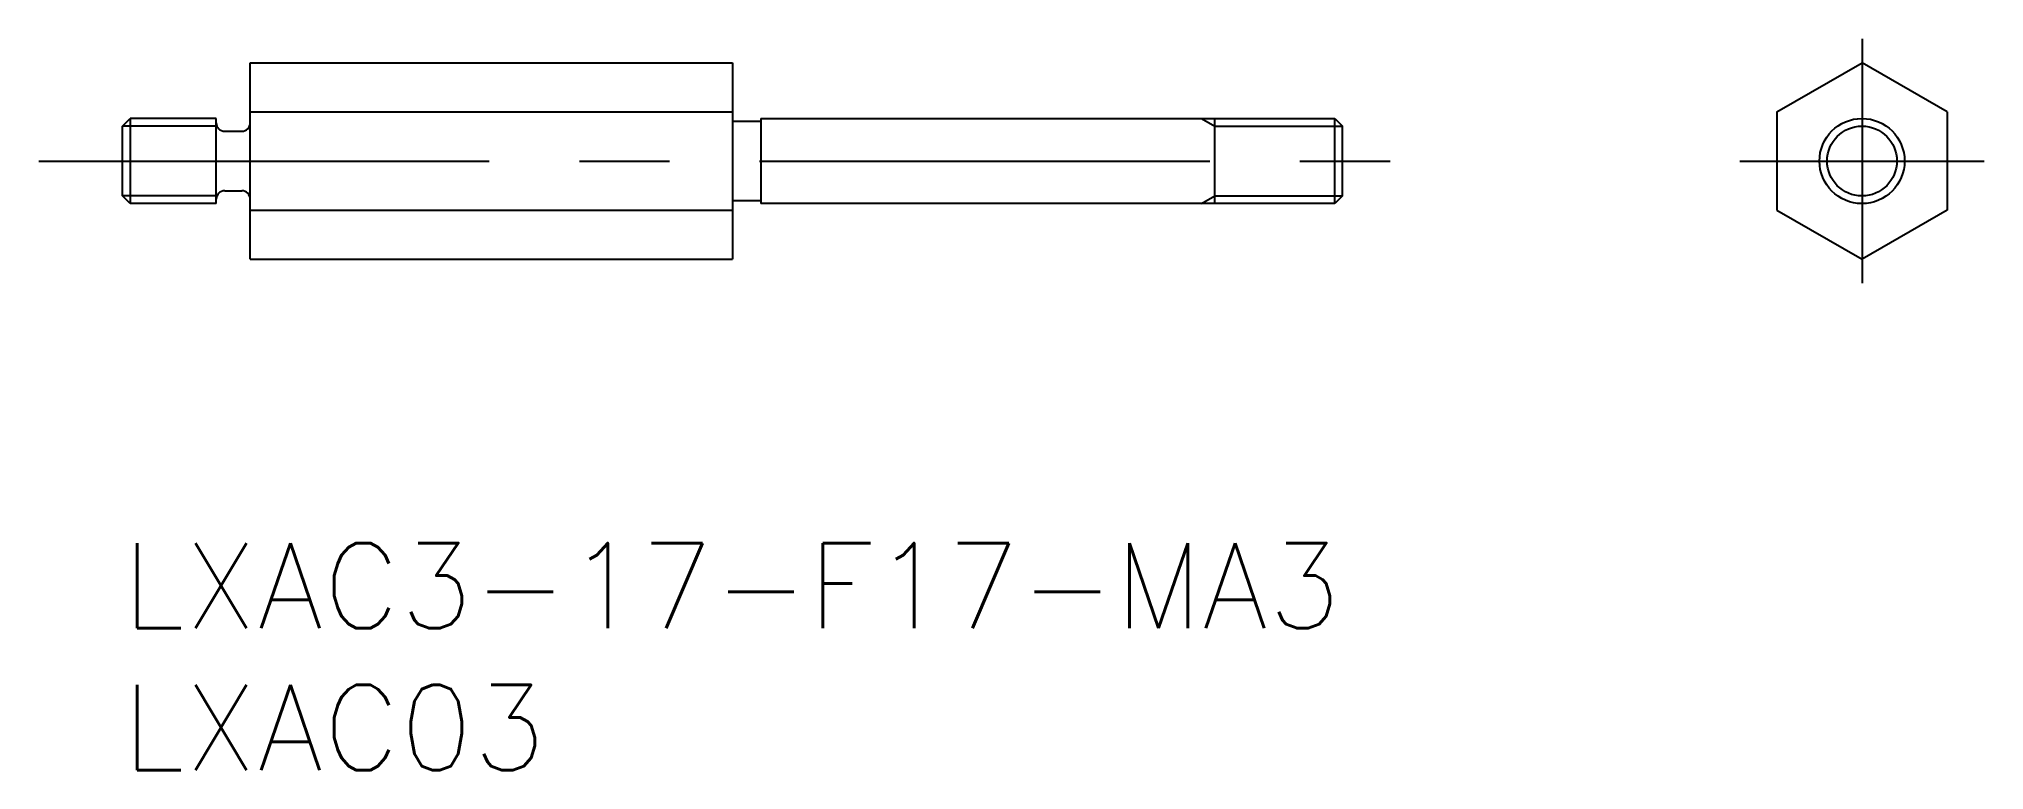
# Model space of a CAD drawing. Extents: x -3 to 65.6, y -8 to 17.8.
import ezdxf

# ---------------------------------------------------------------- set-up
doc = ezdxf.new("R2010")
doc.units = 0
doc.header["$LTSCALE"] = 0.5
doc.linetypes.add('CENTER', pattern=[50.8, 31.75, -6.35, 6.35, -6.35])
for name, color, linetype in [('MSM_CENTER', 1, 'CENTER'), ('MSM_CONTINUOUS', 7, 'CONTINUOUS'), ('MSM_NARROW', 5, 'CONTINUOUS'), ('MSM_PART_NUMBER', 7, 'CONTINUOUS')]:
    doc.layers.add(name, color=color, linetype=linetype)
doc.styles.get("Standard").update_dxf_attribs({"font": 'txt.shx', "height": 3, "bigfont": 'bigfont.shx'})

# ---------------------------------------------------------------- blocks, each defined once
blk = doc.blocks.new('*U12')
at = {"layer": 'MSM_PART_NUMBER'}
blk.add_text('LXAC3-17-F17-MA3', height=3, dxfattribs=at).set_placement((0, -3))
blk = doc.blocks.new('*U13')
at = {"layer": 'MSM_PART_NUMBER'}
blk.add_text('LXAC03', height=3, dxfattribs=at).set_placement((0, -8))

msp = doc.modelspace()

# ---------------------------------------------------------------- linework, layer by layer
at = {"layer": 'MSM_CENTER'}
for p, q in [((61.311, 17.767), (61.311, 9.161)), ((-2.95, 13.464), (44.785, 13.464)), ((57.008, 13.464), (65.615, 13.464))]:
    msp.add_line(p, q, dxfattribs=at)
at = {"layer": 'MSM_CONTINUOUS'}
for p, q in [((4.5, 10), (4.5, 16.928)), ((4.5, 16.928), (21.5, 16.928)), ((21.5, 16.928), (21.5, 10)), ((58.311, 15.196), (61.311, 16.928)), ((64.311, 15.196), (61.311, 16.928)), ((4.5, 15.196), (21.5, 15.196)), ((58.311, 15.196), (58.311, 11.732)), ((64.311, 15.196), (64.311, 11.732)), ((0, 14.694), (0.27, 14.964)), ((0, 12.235), (0, 14.694)), ((0.27, 14.964), (0.27, 11.964)), ((3.3, 14.964), (0.27, 14.964)), ((3.3, 11.964), (3.3, 14.964)), ((3.6, 14.514), (4.2, 14.514)), ((21.5, 14.864), (22.5, 14.864)), ((22.5, 14.964), (42.729, 14.964)), ((22.5, 14.964), (22.5, 11.964)), ((38.5, 11.964), (38.5, 14.964)), ((42.729, 14.964), (43, 14.694)), ((42.729, 11.964), (42.729, 14.964)), ((43, 12.235), (43, 14.694)), ((3.6, 12.414), (4.2, 12.414)), ((0.27, 11.964), (0, 12.235)), ((3.3, 11.964), (0.27, 11.964)), ((4.5, 11.732), (21.5, 11.732)), ((22.5, 12.064), (21.5, 12.064)), ((42.729, 11.964), (22.5, 11.964)), ((43, 12.235), (42.729, 11.964)), ((58.311, 11.732), (61.311, 10)), ((64.311, 11.732), (61.311, 10)), ((4.5, 10), (21.5, 10))]:
    msp.add_line(p, q, dxfattribs=at)
msp.add_circle((61.311, 13.464), 1.5, dxfattribs=at)
for centre, start, end in [((3.6, 14.814), 180, 270), ((4.2, 14.814), 270, 0), ((3.6, 12.114), 90, 180), ((4.2, 12.114), 0, 90)]:
    msp.add_arc(centre, 0.3, start, end, dxfattribs=at)
at = {"layer": 'MSM_NARROW'}
for p, q in [((3.3, 14.694), (0, 14.694)), ((38.031, 14.964), (38.5, 14.694)), ((38.5, 14.694), (43, 14.694)), ((3.3, 12.235), (0, 12.235)), ((38.031, 11.964), (38.5, 12.235)), ((38.5, 12.235), (43, 12.235))]:
    msp.add_line(p, q, dxfattribs=at)
msp.add_circle((61.311, 13.464), 1.23, dxfattribs=at)

# ---------------------------------------------------------------- block references
at = {"layer": 'MSM_CONTINUOUS'}
for name in ['*U12', '*U13']:
    msp.add_blockref(name, (0, 0), dxfattribs=at)

doc.saveas('drawing.dxf')
